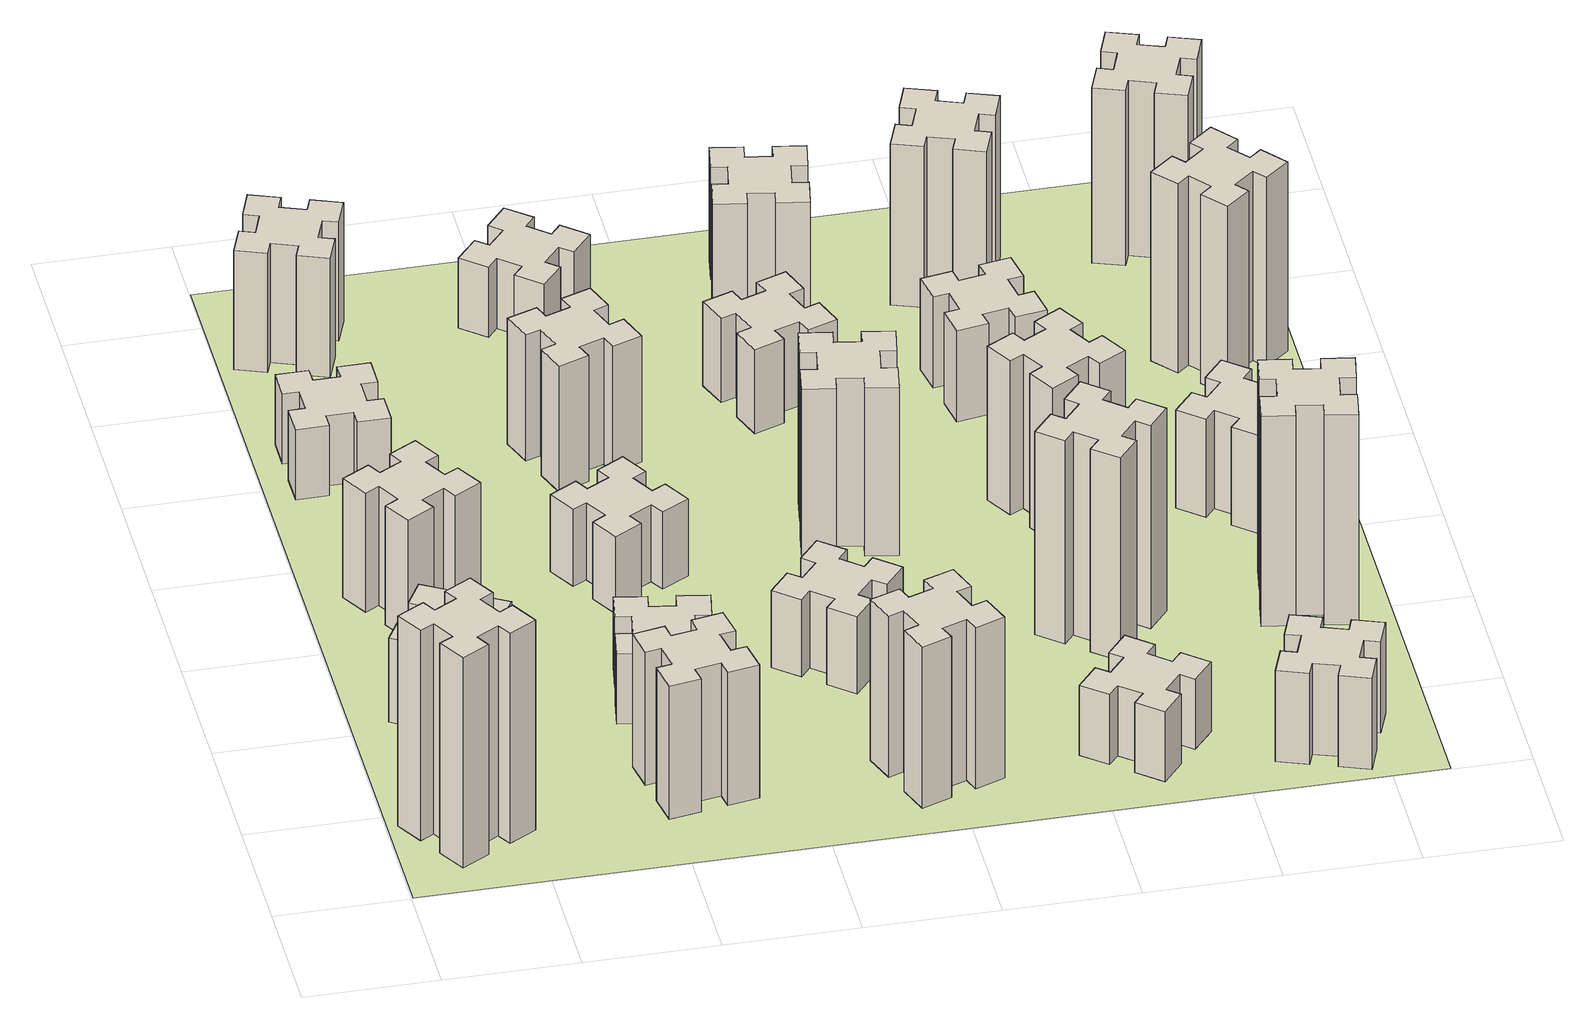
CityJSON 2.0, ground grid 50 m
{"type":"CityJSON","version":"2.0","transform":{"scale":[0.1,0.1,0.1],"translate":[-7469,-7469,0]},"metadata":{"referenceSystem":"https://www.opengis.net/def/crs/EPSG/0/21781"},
"CityObjects":{
"building1":{"type":"Building","attributes":{"class":"1000","function":"1000","usage":"1000","yearOfConstruction":2016,"roofType":"1000","measuredHeight":90,"storeysAboveGround":30,"storeysBelowGround":0},"geometry":[{"type":"Solid","lod":"1","boundaries":[[[[0,1,2,3,4,5,6,7,8,9,10,11,12,13,14,15,16,17,18,19]],[[17,16,20,21]],[[16,15,22,20]],[[15,14,23,22]],[[14,13,24,23]],[[13,12,25,24]],[[12,11,26,25]],[[11,10,27,26]],[[10,9,28,27]],[[9,8,29,28]],[[8,7,30,29]],[[7,6,31,30]],[[6,5,32,31]],[[5,4,33,32]],[[4,3,34,33]],[[3,2,35,34]],[[2,1,36,35]],[[1,0,37,36]],[[0,19,38,37]],[[19,18,39,38]],[[18,17,21,39]],[[24,25,26,27,28,29,30,31,32,33,34,35,36,37,38,39,21,20,22,23]]]]}]},
"building2":{"type":"Building","attributes":{"class":"1000","function":"1000","usage":"1000","yearOfConstruction":2016,"roofType":"1000","measuredHeight":36,"storeysAboveGround":30,"storeysBelowGround":0},"geometry":[{"type":"Solid","lod":"1","boundaries":[[[[40,41,42,43,44,45,46,47,48,49,50,51,52,53,54,55,56,57,58,59]],[[57,56,60,61]],[[56,55,62,60]],[[55,54,63,62]],[[54,53,64,63]],[[53,52,65,64]],[[52,51,66,65]],[[51,50,67,66]],[[50,49,68,67]],[[49,48,69,68]],[[48,47,70,69]],[[47,46,71,70]],[[46,45,72,71]],[[45,44,73,72]],[[44,43,74,73]],[[43,42,75,74]],[[42,41,76,75]],[[41,40,77,76]],[[40,59,78,77]],[[59,58,79,78]],[[58,57,61,79]],[[64,65,66,67,68,69,70,71,72,73,74,75,76,77,78,79,61,60,62,63]]]]}]},
"building3":{"type":"Building","attributes":{"class":"1000","function":"1000","usage":"1000","yearOfConstruction":2016,"roofType":"1000","measuredHeight":51,"storeysAboveGround":30,"storeysBelowGround":0},"geometry":[{"type":"Solid","lod":"1","boundaries":[[[[80,81,82,83,84,85,86,87,88,89,90,91,92,93,94,95,96,97,98,99]],[[97,96,100,101]],[[96,95,102,100]],[[95,94,103,102]],[[94,93,104,103]],[[93,92,105,104]],[[92,91,106,105]],[[91,90,107,106]],[[90,89,108,107]],[[89,88,109,108]],[[88,87,110,109]],[[87,86,111,110]],[[86,85,112,111]],[[85,84,113,112]],[[84,83,114,113]],[[83,82,115,114]],[[82,81,116,115]],[[81,80,117,116]],[[80,99,118,117]],[[99,98,119,118]],[[98,97,101,119]],[[104,105,106,107,108,109,110,111,112,113,114,115,116,117,118,119,101,100,102,103]]]]}]},
"building4":{"type":"Building","attributes":{"class":"1000","function":"1000","usage":"1000","yearOfConstruction":2016,"roofType":"1000","measuredHeight":30,"storeysAboveGround":30,"storeysBelowGround":0},"geometry":[{"type":"Solid","lod":"1","boundaries":[[[[120,121,122,123,124,125,126,127,128,129,130,131,132,133,134,135,136,137,138,139]],[[137,136,140,141]],[[136,135,142,140]],[[135,134,143,142]],[[134,133,144,143]],[[133,132,145,144]],[[132,131,146,145]],[[131,130,147,146]],[[130,129,148,147]],[[129,128,149,148]],[[128,127,150,149]],[[127,126,151,150]],[[126,125,152,151]],[[125,124,153,152]],[[124,123,154,153]],[[123,122,155,154]],[[122,121,156,155]],[[121,120,157,156]],[[120,139,158,157]],[[139,138,159,158]],[[138,137,141,159]],[[144,145,146,147,148,149,150,151,152,153,154,155,156,157,158,159,141,140,142,143]]]]}]},
"building5":{"type":"Building","attributes":{"class":"1000","function":"1000","usage":"1000","yearOfConstruction":2016,"roofType":"1000","measuredHeight":57,"storeysAboveGround":30,"storeysBelowGround":0},"geometry":[{"type":"Solid","lod":"1","boundaries":[[[[160,161,162,163,164,165,166,167,168,169,170,171,172,173,174,175,176,177,178,179]],[[177,176,180,181]],[[176,175,182,180]],[[175,174,183,182]],[[174,173,184,183]],[[173,172,185,184]],[[172,171,186,185]],[[171,170,187,186]],[[170,169,188,187]],[[169,168,189,188]],[[168,167,190,189]],[[167,166,191,190]],[[166,165,192,191]],[[165,164,193,192]],[[164,163,194,193]],[[163,162,195,194]],[[162,161,196,195]],[[161,160,197,196]],[[160,179,198,197]],[[179,178,199,198]],[[178,177,181,199]],[[184,185,186,187,188,189,190,191,192,193,194,195,196,197,198,199,181,180,182,183]]]]}]},
"building6":{"type":"Building","attributes":{"class":"1000","function":"1000","usage":"1000","yearOfConstruction":2016,"roofType":"1000","measuredHeight":51,"storeysAboveGround":30,"storeysBelowGround":0},"geometry":[{"type":"Solid","lod":"1","boundaries":[[[[200,201,202,203,204,205,206,207,208,209,210,211,212,213,214,215,216,217,218,219]],[[217,216,220,221]],[[216,215,222,220]],[[215,214,223,222]],[[214,213,224,223]],[[213,212,225,224]],[[212,211,226,225]],[[211,210,227,226]],[[210,209,228,227]],[[209,208,229,228]],[[208,207,230,229]],[[207,206,231,230]],[[206,205,232,231]],[[205,204,233,232]],[[204,203,234,233]],[[203,202,235,234]],[[202,201,236,235]],[[201,200,237,236]],[[200,219,238,237]],[[219,218,239,238]],[[218,217,221,239]],[[224,225,226,227,228,229,230,231,232,233,234,235,236,237,238,239,221,220,222,223]]]]}]},
"building7":{"type":"Building","attributes":{"class":"1000","function":"1000","usage":"1000","yearOfConstruction":2016,"roofType":"1000","measuredHeight":30,"storeysAboveGround":30,"storeysBelowGround":0},"geometry":[{"type":"Solid","lod":"1","boundaries":[[[[240,241,242,243,244,245,246,247,248,249,250,251,252,253,254,255,256,257,258,259]],[[257,256,260,261]],[[256,255,262,260]],[[255,254,263,262]],[[254,253,264,263]],[[253,252,265,264]],[[252,251,266,265]],[[251,250,267,266]],[[250,249,268,267]],[[249,248,269,268]],[[248,247,270,269]],[[247,246,271,270]],[[246,245,272,271]],[[245,244,273,272]],[[244,243,274,273]],[[243,242,275,274]],[[242,241,276,275]],[[241,240,277,276]],[[240,259,278,277]],[[259,258,279,278]],[[258,257,261,279]],[[264,265,266,267,268,269,270,271,272,273,274,275,276,277,278,279,261,260,262,263]]]]}]},
"building8":{"type":"Building","attributes":{"class":"1000","function":"1000","usage":"1000","yearOfConstruction":2016,"roofType":"1000","measuredHeight":33,"storeysAboveGround":30,"storeysBelowGround":0},"geometry":[{"type":"Solid","lod":"1","boundaries":[[[[280,281,282,283,284,285,286,287,288,289,290,291,292,293,294,295,296,297,298,299]],[[297,296,300,301]],[[296,295,302,300]],[[295,294,303,302]],[[294,293,304,303]],[[293,292,305,304]],[[292,291,306,305]],[[291,290,307,306]],[[290,289,308,307]],[[289,288,309,308]],[[288,287,310,309]],[[287,286,311,310]],[[286,285,312,311]],[[285,284,313,312]],[[284,283,314,313]],[[283,282,315,314]],[[282,281,316,315]],[[281,280,317,316]],[[280,299,318,317]],[[299,298,319,318]],[[298,297,301,319]],[[304,305,306,307,308,309,310,311,312,313,314,315,316,317,318,319,301,300,302,303]]]]}]},
"building9":{"type":"Building","attributes":{"class":"1000","function":"1000","usage":"1000","yearOfConstruction":2016,"roofType":"1000","measuredHeight":54,"storeysAboveGround":30,"storeysBelowGround":0},"geometry":[{"type":"Solid","lod":"1","boundaries":[[[[320,321,322,323,324,325,326,327,328,329,330,331,332,333,334,335,336,337,338,339]],[[337,336,340,341]],[[336,335,342,340]],[[335,334,343,342]],[[334,333,344,343]],[[333,332,345,344]],[[332,331,346,345]],[[331,330,347,346]],[[330,329,348,347]],[[329,328,349,348]],[[328,327,350,349]],[[327,326,351,350]],[[326,325,352,351]],[[325,324,353,352]],[[324,323,354,353]],[[323,322,355,354]],[[322,321,356,355]],[[321,320,357,356]],[[320,339,358,357]],[[339,338,359,358]],[[338,337,341,359]],[[344,345,346,347,348,349,350,351,352,353,354,355,356,357,358,359,341,340,342,343]]]]}]},
"building10":{"type":"Building","attributes":{"class":"1000","function":"1000","usage":"1000","yearOfConstruction":2016,"roofType":"1000","measuredHeight":69,"storeysAboveGround":30,"storeysBelowGround":0},"geometry":[{"type":"Solid","lod":"1","boundaries":[[[[360,361,362,363,364,365,366,367,368,369,370,371,372,373,374,375,376,377,378,379]],[[377,376,380,381]],[[376,375,382,380]],[[375,374,383,382]],[[374,373,384,383]],[[373,372,385,384]],[[372,371,386,385]],[[371,370,387,386]],[[370,369,388,387]],[[369,368,389,388]],[[368,367,390,389]],[[367,366,391,390]],[[366,365,392,391]],[[365,364,393,392]],[[364,363,394,393]],[[363,362,395,394]],[[362,361,396,395]],[[361,360,397,396]],[[360,379,398,397]],[[379,378,399,398]],[[378,377,381,399]],[[384,385,386,387,388,389,390,391,392,393,394,395,396,397,398,399,381,380,382,383]]]]}]},
"building11":{"type":"Building","attributes":{"class":"1000","function":"1000","usage":"1000","yearOfConstruction":2016,"roofType":"1000","measuredHeight":33,"storeysAboveGround":30,"storeysBelowGround":0},"geometry":[{"type":"Solid","lod":"1","boundaries":[[[[400,401,402,403,404,405,406,407,408,409,410,411,412,413,414,415,416,417,418,419]],[[417,416,420,421]],[[416,415,422,420]],[[415,414,423,422]],[[414,413,424,423]],[[413,412,425,424]],[[412,411,426,425]],[[411,410,427,426]],[[410,409,428,427]],[[409,408,429,428]],[[408,407,430,429]],[[407,406,431,430]],[[406,405,432,431]],[[405,404,433,432]],[[404,403,434,433]],[[403,402,435,434]],[[402,401,436,435]],[[401,400,437,436]],[[400,419,438,437]],[[419,418,439,438]],[[418,417,421,439]],[[424,425,426,427,428,429,430,431,432,433,434,435,436,437,438,439,421,420,422,423]]]]}]},
"building12":{"type":"Building","attributes":{"class":"1000","function":"1000","usage":"1000","yearOfConstruction":2016,"roofType":"1000","measuredHeight":30,"storeysAboveGround":30,"storeysBelowGround":0},"geometry":[{"type":"Solid","lod":"1","boundaries":[[[[440,441,442,443,444,445,446,447,448,449,450,451,452,453,454,455,456,457,458,459]],[[457,456,460,461]],[[456,455,462,460]],[[455,454,463,462]],[[454,453,464,463]],[[453,452,465,464]],[[452,451,466,465]],[[451,450,467,466]],[[450,449,468,467]],[[449,448,469,468]],[[448,447,470,469]],[[447,446,471,470]],[[446,445,472,471]],[[445,444,473,472]],[[444,443,474,473]],[[443,442,475,474]],[[442,441,476,475]],[[441,440,477,476]],[[440,459,478,477]],[[459,458,479,478]],[[458,457,461,479]],[[464,465,466,467,468,469,470,471,472,473,474,475,476,477,478,479,461,460,462,463]]]]}]},
"building13":{"type":"Building","attributes":{"class":"1000","function":"1000","usage":"1000","yearOfConstruction":2016,"roofType":"1000","measuredHeight":72,"storeysAboveGround":30,"storeysBelowGround":0},"geometry":[{"type":"Solid","lod":"1","boundaries":[[[[480,481,482,483,484,485,486,487,488,489,490,491,492,493,494,495,496,497,498,499]],[[497,496,500,501]],[[496,495,502,500]],[[495,494,503,502]],[[494,493,504,503]],[[493,492,505,504]],[[492,491,506,505]],[[491,490,507,506]],[[490,489,508,507]],[[489,488,509,508]],[[488,487,510,509]],[[487,486,511,510]],[[486,485,512,511]],[[485,484,513,512]],[[484,483,514,513]],[[483,482,515,514]],[[482,481,516,515]],[[481,480,517,516]],[[480,499,518,517]],[[499,498,519,518]],[[498,497,501,519]],[[504,505,506,507,508,509,510,511,512,513,514,515,516,517,518,519,501,500,502,503]]]]}]},
"building14":{"type":"Building","attributes":{"class":"1000","function":"1000","usage":"1000","yearOfConstruction":2016,"roofType":"1000","measuredHeight":36,"storeysAboveGround":30,"storeysBelowGround":0},"geometry":[{"type":"Solid","lod":"1","boundaries":[[[[520,521,522,523,524,525,526,527,528,529,530,531,532,533,534,535,536,537,538,539]],[[537,536,540,541]],[[536,535,542,540]],[[535,534,543,542]],[[534,533,544,543]],[[533,532,545,544]],[[532,531,546,545]],[[531,530,547,546]],[[530,529,548,547]],[[529,528,549,548]],[[528,527,550,549]],[[527,526,551,550]],[[526,525,552,551]],[[525,524,553,552]],[[524,523,554,553]],[[523,522,555,554]],[[522,521,556,555]],[[521,520,557,556]],[[520,539,558,557]],[[539,538,559,558]],[[538,537,541,559]],[[544,545,546,547,548,549,550,551,552,553,554,555,556,557,558,559,541,540,542,543]]]]}]},
"building15":{"type":"Building","attributes":{"class":"1000","function":"1000","usage":"1000","yearOfConstruction":2016,"roofType":"1000","measuredHeight":30,"storeysAboveGround":30,"storeysBelowGround":0},"geometry":[{"type":"Solid","lod":"1","boundaries":[[[[560,561,562,563,564,565,566,567,568,569,570,571,572,573,574,575,576,577,578,579]],[[577,576,580,581]],[[576,575,582,580]],[[575,574,583,582]],[[574,573,584,583]],[[573,572,585,584]],[[572,571,586,585]],[[571,570,587,586]],[[570,569,588,587]],[[569,568,589,588]],[[568,567,590,589]],[[567,566,591,590]],[[566,565,592,591]],[[565,564,593,592]],[[564,563,594,593]],[[563,562,595,594]],[[562,561,596,595]],[[561,560,597,596]],[[560,579,598,597]],[[579,578,599,598]],[[578,577,581,599]],[[584,585,586,587,588,589,590,591,592,593,594,595,596,597,598,599,581,580,582,583]]]]}]},
"building16":{"type":"Building","attributes":{"class":"1000","function":"1000","usage":"1000","yearOfConstruction":2016,"roofType":"1000","measuredHeight":48,"storeysAboveGround":30,"storeysBelowGround":0},"geometry":[{"type":"Solid","lod":"1","boundaries":[[[[600,601,602,603,604,605,606,607,608,609,610,611,612,613,614,615,616,617,618,619]],[[617,616,620,621]],[[616,615,622,620]],[[615,614,623,622]],[[614,613,624,623]],[[613,612,625,624]],[[612,611,626,625]],[[611,610,627,626]],[[610,609,628,627]],[[609,608,629,628]],[[608,607,630,629]],[[607,606,631,630]],[[606,605,632,631]],[[605,604,633,632]],[[604,603,634,633]],[[603,602,635,634]],[[602,601,636,635]],[[601,600,637,636]],[[600,619,638,637]],[[619,618,639,638]],[[618,617,621,639]],[[624,625,626,627,628,629,630,631,632,633,634,635,636,637,638,639,621,620,622,623]]]]}]},
"building17":{"type":"Building","attributes":{"class":"1000","function":"1000","usage":"1000","yearOfConstruction":2016,"roofType":"1000","measuredHeight":87,"storeysAboveGround":30,"storeysBelowGround":0},"geometry":[{"type":"Solid","lod":"1","boundaries":[[[[640,641,642,643,644,645,646,647,648,649,650,651,652,653,654,655,656,657,658,659]],[[657,656,660,661]],[[656,655,662,660]],[[655,654,663,662]],[[654,653,664,663]],[[653,652,665,664]],[[652,651,666,665]],[[651,650,667,666]],[[650,649,668,667]],[[649,648,669,668]],[[648,647,670,669]],[[647,646,671,670]],[[646,645,672,671]],[[645,644,673,672]],[[644,643,674,673]],[[643,642,675,674]],[[642,641,676,675]],[[641,640,677,676]],[[640,659,678,677]],[[659,658,679,678]],[[658,657,661,679]],[[664,665,666,667,668,669,670,671,672,673,674,675,676,677,678,679,661,660,662,663]]]]}]},
"building18":{"type":"Building","attributes":{"class":"1000","function":"1000","usage":"1000","yearOfConstruction":2016,"roofType":"1000","measuredHeight":66,"storeysAboveGround":30,"storeysBelowGround":0},"geometry":[{"type":"Solid","lod":"1","boundaries":[[[[680,681,682,683,684,685,686,687,688,689,690,691,692,693,694,695,696,697,698,699]],[[697,696,700,701]],[[696,695,702,700]],[[695,694,703,702]],[[694,693,704,703]],[[693,692,705,704]],[[692,691,706,705]],[[691,690,707,706]],[[690,689,708,707]],[[689,688,709,708]],[[688,687,710,709]],[[687,686,711,710]],[[686,685,712,711]],[[685,684,713,712]],[[684,683,714,713]],[[683,682,715,714]],[[682,681,716,715]],[[681,680,717,716]],[[680,699,718,717]],[[699,698,719,718]],[[698,697,701,719]],[[704,705,706,707,708,709,710,711,712,713,714,715,716,717,718,719,701,700,702,703]]]]}]},
"building19":{"type":"Building","attributes":{"class":"1000","function":"1000","usage":"1000","yearOfConstruction":2016,"roofType":"1000","measuredHeight":39,"storeysAboveGround":30,"storeysBelowGround":0},"geometry":[{"type":"Solid","lod":"1","boundaries":[[[[720,721,722,723,724,725,726,727,728,729,730,731,732,733,734,735,736,737,738,739]],[[737,736,740,741]],[[736,735,742,740]],[[735,734,743,742]],[[734,733,744,743]],[[733,732,745,744]],[[732,731,746,745]],[[731,730,747,746]],[[730,729,748,747]],[[729,728,749,748]],[[728,727,750,749]],[[727,726,751,750]],[[726,725,752,751]],[[725,724,753,752]],[[724,723,754,753]],[[723,722,755,754]],[[722,721,756,755]],[[721,720,757,756]],[[720,739,758,757]],[[739,738,759,758]],[[738,737,741,759]],[[744,745,746,747,748,749,750,751,752,753,754,755,756,757,758,759,741,740,742,743]]]]}]},
"building20":{"type":"Building","attributes":{"class":"1000","function":"1000","usage":"1000","yearOfConstruction":2016,"roofType":"1000","measuredHeight":39,"storeysAboveGround":30,"storeysBelowGround":0},"geometry":[{"type":"Solid","lod":"1","boundaries":[[[[760,761,762,763,764,765,766,767,768,769,770,771,772,773,774,775,776,777,778,779]],[[777,776,780,781]],[[776,775,782,780]],[[775,774,783,782]],[[774,773,784,783]],[[773,772,785,784]],[[772,771,786,785]],[[771,770,787,786]],[[770,769,788,787]],[[769,768,789,788]],[[768,767,790,789]],[[767,766,791,790]],[[766,765,792,791]],[[765,764,793,792]],[[764,763,794,793]],[[763,762,795,794]],[[762,761,796,795]],[[761,760,797,796]],[[760,779,798,797]],[[779,778,799,798]],[[778,777,781,799]],[[784,785,786,787,788,789,790,791,792,793,794,795,796,797,798,799,781,780,782,783]]]]}]},
"building21":{"type":"Building","attributes":{"class":"1000","function":"1000","usage":"1000","yearOfConstruction":2016,"roofType":"1000","measuredHeight":69,"storeysAboveGround":30,"storeysBelowGround":0},"geometry":[{"type":"Solid","lod":"1","boundaries":[[[[800,801,802,803,804,805,806,807,808,809,810,811,812,813,814,815,816,817,818,819]],[[817,816,820,821]],[[816,815,822,820]],[[815,814,823,822]],[[814,813,824,823]],[[813,812,825,824]],[[812,811,826,825]],[[811,810,827,826]],[[810,809,828,827]],[[809,808,829,828]],[[808,807,830,829]],[[807,806,831,830]],[[806,805,832,831]],[[805,804,833,832]],[[804,803,834,833]],[[803,802,835,834]],[[802,801,836,835]],[[801,800,837,836]],[[800,819,838,837]],[[819,818,839,838]],[[818,817,821,839]],[[824,825,826,827,828,829,830,831,832,833,834,835,836,837,838,839,821,820,822,823]]]]}]},
"building22":{"type":"Building","attributes":{"class":"1000","function":"1000","usage":"1000","yearOfConstruction":2016,"roofType":"1000","measuredHeight":90,"storeysAboveGround":30,"storeysBelowGround":0},"geometry":[{"type":"Solid","lod":"1","boundaries":[[[[840,841,842,843,844,845,846,847,848,849,850,851,852,853,854,855,856,857,858,859]],[[857,856,860,861]],[[856,855,862,860]],[[855,854,863,862]],[[854,853,864,863]],[[853,852,865,864]],[[852,851,866,865]],[[851,850,867,866]],[[850,849,868,867]],[[849,848,869,868]],[[848,847,870,869]],[[847,846,871,870]],[[846,845,872,871]],[[845,844,873,872]],[[844,843,874,873]],[[843,842,875,874]],[[842,841,876,875]],[[841,840,877,876]],[[840,859,878,877]],[[859,858,879,878]],[[858,857,861,879]],[[864,865,866,867,868,869,870,871,872,873,874,875,876,877,878,879,861,860,862,863]]]]}]},
"building23":{"type":"Building","attributes":{"class":"1000","function":"1000","usage":"1000","yearOfConstruction":2016,"roofType":"1000","measuredHeight":42,"storeysAboveGround":30,"storeysBelowGround":0},"geometry":[{"type":"Solid","lod":"1","boundaries":[[[[880,881,882,883,884,885,886,887,888,889,890,891,892,893,894,895,896,897,898,899]],[[897,896,900,901]],[[896,895,902,900]],[[895,894,903,902]],[[894,893,904,903]],[[893,892,905,904]],[[892,891,906,905]],[[891,890,907,906]],[[890,889,908,907]],[[889,888,909,908]],[[888,887,910,909]],[[887,886,911,910]],[[886,885,912,911]],[[885,884,913,912]],[[884,883,914,913]],[[883,882,915,914]],[[882,881,916,915]],[[881,880,917,916]],[[880,899,918,917]],[[899,898,919,918]],[[898,897,901,919]],[[904,905,906,907,908,909,910,911,912,913,914,915,916,917,918,919,901,900,902,903]]]]}]},
"building24":{"type":"Building","attributes":{"class":"1000","function":"1000","usage":"1000","yearOfConstruction":2016,"roofType":"1000","measuredHeight":81,"storeysAboveGround":30,"storeysBelowGround":0},"geometry":[{"type":"Solid","lod":"1","boundaries":[[[[920,921,922,923,924,925,926,927,928,929,930,931,932,933,934,935,936,937,938,939]],[[937,936,940,941]],[[936,935,942,940]],[[935,934,943,942]],[[934,933,944,943]],[[933,932,945,944]],[[932,931,946,945]],[[931,930,947,946]],[[930,929,948,947]],[[929,928,949,948]],[[928,927,950,949]],[[927,926,951,950]],[[926,925,952,951]],[[925,924,953,952]],[[924,923,954,953]],[[923,922,955,954]],[[922,921,956,955]],[[921,920,957,956]],[[920,939,958,957]],[[939,938,959,958]],[[938,937,941,959]],[[944,945,946,947,948,949,950,951,952,953,954,955,956,957,958,959,941,940,942,943]]]]}]},
"building25":{"type":"Building","attributes":{"class":"1000","function":"1000","usage":"1000","yearOfConstruction":2016,"roofType":"1000","measuredHeight":75,"storeysAboveGround":30,"storeysBelowGround":0},"geometry":[{"type":"Solid","lod":"1","boundaries":[[[[960,961,962,963,964,965,966,967,968,969,970,971,972,973,974,975,976,977,978,979]],[[977,976,980,981]],[[976,975,982,980]],[[975,974,983,982]],[[974,973,984,983]],[[973,972,985,984]],[[972,971,986,985]],[[971,970,987,986]],[[970,969,988,987]],[[969,968,989,988]],[[968,967,990,989]],[[967,966,991,990]],[[966,965,992,991]],[[965,964,993,992]],[[964,963,994,993]],[[963,962,995,994]],[[962,961,996,995]],[[961,960,997,996]],[[960,979,998,997]],[[979,978,999,998]],[[978,977,981,999]],[[984,985,986,987,988,989,990,991,992,993,994,995,996,997,998,999,981,980,982,983]]]]}]},
"landuse1":{"type":"LandUse","attributes":{"name":"plot1","function":"1010"},"geometry":[{"type":"MultiSurface","lod":"1","boundaries":[[[1000,1001,1002,1003]]]}]}
},
"vertices":[
[155,364,0],[205,277,0],[153,247,0],[213,143,0],[317,203,0],[287,255,0],[374,305,0],[404,253,0],[508,313,0],[448,417,0],[396,387,0],[346,474,0],[398,504,0],[338,608,0],[234,548,0],[264,496,0],[177,446,0],[147,498,0],[43,438,0],[103,334,0],[177,446,900],[147,498,900],[264,496,900],[234,548,900],[338,608,900],[398,504,900],[346,474,900],[396,387,900],[448,417,900],[508,313,900],[404,253,900],[374,305,900],[287,255,900],[317,203,900],[213,143,900],[153,247,900],[205,277,900],[155,364,900],[103,334,900],[43,438,900],
[305,1214,0],[255,1127,0],[203,1157,0],[143,1053,0],[247,993,0],[277,1045,0],[364,995,0],[334,943,0],[438,883,0],[498,987,0],[446,1017,0],[496,1104,0],[548,1074,0],[608,1178,0],[504,1238,0],[474,1186,0],[387,1236,0],[417,1288,0],[313,1348,0],[253,1244,0],[387,1236,360],[417,1288,360],[474,1186,360],[504,1238,360],[608,1178,360],[548,1074,360],[496,1104,360],[446,1017,360],[498,987,360],[438,883,360],[334,943,360],[364,995,360],[277,1045,360],[247,993,360],[143,1053,360],[203,1157,360],[255,1127,360],[305,1214,360],[253,1244,360],[313,1348,360],
[387,1635,0],[474,1685,0],[504,1633,0],[608,1693,0],[548,1797,0],[496,1767,0],[446,1854,0],[498,1884,0],[438,1988,0],[334,1928,0],[364,1876,0],[277,1826,0],[247,1878,0],[143,1818,0],[203,1714,0],[255,1744,0],[305,1657,0],[253,1627,0],[313,1523,0],[417,1583,0],[305,1657,510],[253,1627,510],[255,1744,510],[203,1714,510],[143,1818,510],[247,1878,510],[277,1826,510],[364,1876,510],[334,1928,510],[438,1988,510],[498,1884,510],[446,1854,510],[496,1767,510],[548,1797,510],[608,1693,510],[504,1633,510],[474,1685,510],[387,1635,510],[417,1583,510],[313,1523,510],
[165,2645,0],[165,2545,0],[105,2545,0],[105,2425,0],[225,2425,0],[225,2485,0],[325,2485,0],[325,2425,0],[445,2425,0],[445,2545,0],[385,2545,0],[385,2645,0],[445,2645,0],[445,2765,0],[325,2765,0],[325,2705,0],[225,2705,0],[225,2765,0],[105,2765,0],[105,2645,0],[225,2705,300],[225,2765,300],[325,2705,300],[325,2765,300],[445,2765,300],[445,2645,300],[385,2645,300],[385,2545,300],[445,2545,300],[445,2425,300],[325,2425,300],[325,2485,300],[225,2485,300],[225,2425,300],[105,2425,300],[105,2545,300],[165,2545,300],[165,2645,300],[105,2645,300],[105,2765,300],
[1085,358,0],[1184,376,0],[1194,317,0],[1312,337,0],[1291,456,0],[1232,445,0],[1215,544,0],[1274,554,0],[1253,672,0],[1135,651,0],[1145,592,0],[1047,575,0],[1037,634,0],[918,613,0],[939,495,0],[998,505,0],[1016,407,0],[957,397,0],[977,278,0],[1096,299,0],[1016,407,570],[957,397,570],[998,505,570],[939,495,570],[918,613,570],[1037,634,570],[1047,575,570],[1145,592,570],[1135,651,570],[1253,672,570],[1274,554,570],[1215,544,570],[1232,445,570],[1291,456,570],[1312,337,570],[1194,317,570],[1184,376,570],[1085,358,570],[1096,299,570],[977,278,570],
[362,3251,0],[396,3345,0],[452,3324,0],[493,3437,0],[380,3478,0],[360,3422,0],[266,3456,0],[287,3512,0],[174,3553,0],[133,3440,0],[189,3420,0],[155,3326,0],[99,3347,0],[57,3234,0],[170,3193,0],[191,3249,0],[285,3215,0],[264,3159,0],[377,3117,0],[418,3230,0],[285,3215,510],[264,3159,510],[191,3249,510],[170,3193,510],[57,3234,510],[99,3347,510],[155,3326,510],[189,3420,510],[133,3440,510],[174,3553,510],[287,3512,510],[266,3456,510],[360,3422,510],[380,3478,510],[493,3437,510],[452,3324,510],[396,3345,510],[362,3251,510],[418,3230,510],[377,3117,510],
[1016,1084,0],[998,985,0],[939,996,0],[918,877,0],[1037,857,0],[1047,916,0],[1145,898,0],[1135,839,0],[1253,818,0],[1274,937,0],[1215,947,0],[1232,1045,0],[1291,1035,0],[1312,1153,0],[1194,1174,0],[1184,1115,0],[1085,1132,0],[1096,1191,0],[977,1212,0],[957,1094,0],[1085,1132,300],[1096,1191,300],[1184,1115,300],[1194,1174,300],[1312,1153,300],[1291,1035,300],[1232,1045,300],[1215,947,300],[1274,937,300],[1253,818,300],[1135,839,300],[1145,898,300],[1047,916,300],[1037,857,300],[918,877,300],[939,996,300],[998,985,300],[1016,1084,300],[957,1094,300],[977,1212,300],
[1127,1635,0],[1214,1685,0],[1244,1633,0],[1348,1693,0],[1288,1797,0],[1236,1767,0],[1186,1854,0],[1238,1884,0],[1178,1988,0],[1074,1928,0],[1104,1876,0],[1017,1826,0],[987,1878,0],[883,1818,0],[943,1714,0],[995,1744,0],[1045,1657,0],[993,1627,0],[1053,1523,0],[1157,1583,0],[1045,1657,330],[993,1627,330],[995,1744,330],[943,1714,330],[883,1818,330],[987,1878,330],[1017,1826,330],[1104,1876,330],[1074,1928,330],[1178,1988,330],[1238,1884,330],[1186,1854,330],[1236,1767,330],[1288,1797,330],[1348,1693,330],[1244,1633,330],[1214,1685,330],[1127,1635,330],[1157,1583,330],[1053,1523,330],
[1125,2616,0],[1031,2582,0],[1010,2638,0],[897,2597,0],[939,2484,0],[995,2505,0],[1029,2411,0],[973,2390,0],[1014,2277,0],[1127,2319,0],[1106,2375,0],[1200,2409,0],[1220,2353,0],[1333,2394,0],[1292,2507,0],[1236,2486,0],[1202,2580,0],[1258,2600,0],[1217,2713,0],[1104,2672,0],[1202,2580,540],[1258,2600,540],[1236,2486,540],[1292,2507,540],[1333,2394,540],[1220,2353,540],[1200,2409,540],[1106,2375,540],[1127,2319,540],[1014,2277,540],[973,2390,540],[1029,2411,540],[995,2505,540],[939,2484,540],[897,2597,540],[1010,2638,540],[1031,2582,540],[1125,2616,540],[1104,2672,540],[1217,2713,540],
[1965,496,0],[1871,462,0],[1850,518,0],[1737,477,0],[1779,364,0],[1835,385,0],[1869,291,0],[1813,270,0],[1854,157,0],[1967,199,0],[1946,255,0],[2040,289,0],[2060,233,0],[2173,274,0],[2132,387,0],[2076,366,0],[2042,460,0],[2098,480,0],[2057,593,0],[1944,552,0],[2042,460,690],[2098,480,690],[2076,366,690],[2132,387,690],[2173,274,690],[2060,233,690],[2040,289,690],[1946,255,690],[1967,199,690],[1854,157,690],[1813,270,690],[1869,291,690],[1835,385,690],[1779,364,690],[1737,477,690],[1850,518,690],[1871,462,690],[1965,496,690],[1944,552,690],[2057,593,690],
[1703,1224,0],[1639,1148,0],[1593,1186,0],[1516,1094,0],[1608,1017,0],[1646,1063,0],[1723,999,0],[1684,953,0],[1776,876,0],[1853,968,0],[1807,1006,0],[1872,1083,0],[1918,1044,0],[1995,1136,0],[1903,1213,0],[1864,1167,0],[1788,1232,0],[1826,1278,0],[1734,1355,0],[1657,1263,0],[1788,1232,330],[1826,1278,330],[1864,1167,330],[1903,1213,330],[1995,1136,330],[1918,1044,330],[1872,1083,330],[1807,1006,330],[1853,968,330],[1776,876,330],[1684,953,330],[1723,999,330],[1646,1063,330],[1608,1017,330],[1516,1094,330],[1593,1186,330],[1639,1148,330],[1703,1224,330],[1657,1263,330],[1734,1355,330],
[1063,3444,0],[999,3368,0],[953,3406,0],[876,3314,0],[968,3237,0],[1006,3283,0],[1083,3219,0],[1044,3173,0],[1136,3096,0],[1213,3188,0],[1167,3226,0],[1232,3303,0],[1278,3264,0],[1355,3356,0],[1263,3433,0],[1224,3387,0],[1148,3452,0],[1186,3498,0],[1094,3575,0],[1017,3483,0],[1148,3452,300],[1186,3498,300],[1224,3387,300],[1263,3433,300],[1355,3356,300],[1278,3264,300],[1232,3303,300],[1167,3226,300],[1213,3188,300],[1136,3096,300],[1044,3173,300],[1083,3219,300],[1006,3283,300],[968,3237,300],[876,3314,300],[953,3406,300],[999,3368,300],[1063,3444,300],[1017,3483,300],[1094,3575,300],
[2024,1955,0],[1925,1972,0],[1936,2031,0],[1817,2052,0],[1797,1934,0],[1856,1924,0],[1838,1825,0],[1779,1836,0],[1758,1717,0],[1877,1697,0],[1887,1756,0],[1985,1738,0],[1975,1679,0],[2093,1658,0],[2114,1777,0],[2055,1787,0],[2072,1885,0],[2131,1875,0],[2152,1993,0],[2034,2014,0],[2072,1885,720],[2131,1875,720],[2055,1787,720],[2114,1777,720],[2093,1658,720],[1975,1679,720],[1985,1738,720],[1887,1756,720],[1877,1697,720],[1758,1717,720],[1779,1836,720],[1838,1825,720],[1856,1924,720],[1797,1934,720],[1817,2052,720],[1936,2031,720],[1925,1972,720],[2024,1955,720],[2034,2014,720],[2152,1993,720],
[1735,2705,0],[1769,2611,0],[1713,2590,0],[1754,2477,0],[1867,2519,0],[1846,2575,0],[1940,2609,0],[1960,2553,0],[2073,2594,0],[2032,2707,0],[1976,2686,0],[1942,2780,0],[1998,2800,0],[1957,2913,0],[1844,2872,0],[1865,2816,0],[1771,2782,0],[1750,2838,0],[1637,2797,0],[1679,2684,0],[1771,2782,360],[1750,2838,360],[1865,2816,360],[1844,2872,360],[1957,2913,360],[1998,2800,360],[1942,2780,360],[1976,2686,360],[2032,2707,360],[2073,2594,360],[1960,2553,360],[1940,2609,360],[1846,2575,360],[1867,2519,360],[1754,2477,360],[1713,2590,360],[1769,2611,360],[1735,2705,360],[1679,2684,360],[1637,2797,360],
[2804,427,0],[2728,492,0],[2766,538,0],[2674,615,0],[2597,523,0],[2643,484,0],[2579,408,0],[2533,446,0],[2456,354,0],[2548,277,0],[2586,323,0],[2663,259,0],[2624,213,0],[2716,136,0],[2793,228,0],[2747,266,0],[2812,343,0],[2858,304,0],[2935,396,0],[2843,473,0],[2812,343,300],[2858,304,300],[2747,266,300],[2793,228,300],[2716,136,300],[2624,213,300],[2663,259,300],[2586,323,300],[2548,277,300],[2456,354,300],[2533,446,300],[2579,408,300],[2643,484,300],[2597,523,300],[2674,615,300],[2766,538,300],[2728,492,300],[2804,427,300],[2843,473,300],[2935,396,300],
[2024,3435,0],[1925,3452,0],[1936,3511,0],[1817,3532,0],[1797,3414,0],[1856,3404,0],[1838,3305,0],[1779,3316,0],[1758,3197,0],[1877,3177,0],[1887,3236,0],[1985,3218,0],[1975,3159,0],[2093,3138,0],[2114,3257,0],[2055,3267,0],[2072,3365,0],[2131,3355,0],[2152,3473,0],[2034,3494,0],[2072,3365,480],[2131,3355,480],[2055,3267,480],[2114,3257,480],[2093,3138,480],[1975,3159,480],[1985,3218,480],[1887,3236,480],[1877,3177,480],[1758,3197,480],[1779,3316,480],[1838,3305,480],[1856,3404,480],[1797,3414,480],[1817,3532,480],[1936,3511,480],[1925,3452,480],[2024,3435,480],[2034,3494,480],[2152,3473,480],
[2804,1167,0],[2728,1232,0],[2766,1278,0],[2674,1355,0],[2597,1263,0],[2643,1224,0],[2579,1148,0],[2533,1186,0],[2456,1094,0],[2548,1017,0],[2586,1063,0],[2663,999,0],[2624,953,0],[2716,876,0],[2793,968,0],[2747,1006,0],[2812,1083,0],[2858,1044,0],[2935,1136,0],[2843,1213,0],[2812,1083,870],[2858,1044,870],[2747,1006,870],[2793,968,870],[2716,876,870],[2624,953,870],[2663,999,870],[2586,1063,870],[2548,1017,870],[2456,1094,870],[2533,1186,870],[2579,1148,870],[2643,1224,870],[2597,1263,870],[2674,1355,870],[2766,1278,870],[2728,1232,870],[2804,1167,870],[2843,1213,870],[2935,1136,870],
[2684,1976,0],[2597,1926,0],[2567,1978,0],[2463,1918,0],[2523,1814,0],[2575,1844,0],[2625,1757,0],[2573,1727,0],[2633,1623,0],[2737,1683,0],[2707,1735,0],[2794,1785,0],[2824,1733,0],[2928,1793,0],[2868,1897,0],[2816,1867,0],[2766,1954,0],[2818,1984,0],[2758,2088,0],[2654,2028,0],[2766,1954,660],[2818,1984,660],[2816,1867,660],[2868,1897,660],[2928,1793,660],[2824,1733,660],[2794,1785,660],[2707,1735,660],[2737,1683,660],[2633,1623,660],[2573,1727,660],[2625,1757,660],[2575,1844,660],[2523,1814,660],[2463,1918,660],[2567,1978,660],[2597,1926,660],[2684,1976,660],[2654,2028,660],[2758,2088,660],
[2712,2565,0],[2695,2664,0],[2754,2674,0],[2733,2792,0],[2615,2771,0],[2625,2712,0],[2527,2695,0],[2517,2754,0],[2398,2733,0],[2419,2615,0],[2478,2625,0],[2496,2527,0],[2437,2517,0],[2457,2398,0],[2576,2419,0],[2565,2478,0],[2664,2496,0],[2674,2437,0],[2792,2457,0],[2771,2576,0],[2664,2496,390],[2674,2437,390],[2565,2478,390],[2576,2419,390],[2457,2398,390],[2437,2517,390],[2496,2527,390],[2478,2625,390],[2419,2615,390],[2398,2733,390],[2517,2754,390],[2527,2695,390],[2625,2712,390],[2615,2771,390],[2733,2792,390],[2754,2674,390],[2695,2664,390],[2712,2565,390],[2771,2576,390],[2792,2457,390],
[3251,189,0],[3345,155,0],[3324,99,0],[3437,57,0],[3478,170,0],[3422,191,0],[3456,285,0],[3512,264,0],[3553,377,0],[3440,418,0],[3420,362,0],[3326,396,0],[3347,452,0],[3234,493,0],[3193,380,0],[3249,360,0],[3215,266,0],[3159,287,0],[3117,174,0],[3230,133,0],[3215,266,390],[3159,287,390],[3249,360,390],[3193,380,390],[3234,493,390],[3347,452,390],[3326,396,390],[3420,362,390],[3440,418,390],[3553,377,390],[3512,264,390],[3456,285,390],[3422,191,390],[3478,170,390],[3437,57,390],[3324,99,390],[3345,155,390],[3251,189,390],[3230,133,390],[3117,174,390],
[2511,3149,0],[2605,3115,0],[2584,3059,0],[2697,3017,0],[2738,3130,0],[2682,3151,0],[2716,3245,0],[2772,3224,0],[2813,3337,0],[2700,3378,0],[2680,3322,0],[2586,3356,0],[2607,3412,0],[2494,3453,0],[2453,3340,0],[2509,3320,0],[2475,3226,0],[2419,3247,0],[2377,3134,0],[2490,3093,0],[2475,3226,690],[2419,3247,690],[2509,3320,690],[2453,3340,690],[2494,3453,690],[2607,3412,690],[2586,3356,690],[2680,3322,690],[2700,3378,690],[2813,3337,690],[2772,3224,690],[2716,3245,690],[2682,3151,690],[2738,3130,690],[2697,3017,690],[2584,3059,690],[2605,3115,690],[2511,3149,690],[2490,3093,690],[2377,3134,690],
[3367,1016,0],[3465,998,0],[3455,939,0],[3573,918,0],[3594,1037,0],[3535,1047,0],[3552,1145,0],[3611,1135,0],[3632,1253,0],[3514,1274,0],[3504,1215,0],[3405,1232,0],[3416,1291,0],[3297,1312,0],[3277,1194,0],[3336,1184,0],[3318,1085,0],[3259,1096,0],[3238,977,0],[3357,957,0],[3318,1085,900],[3259,1096,900],[3336,1184,900],[3277,1194,900],[3297,1312,900],[3416,1291,900],[3405,1232,900],[3504,1215,900],[3514,1274,900],[3632,1253,900],[3611,1135,900],[3552,1145,900],[3535,1047,900],[3594,1037,900],[3573,918,900],[3455,939,900],[3465,998,900],[3367,1016,900],[3357,957,900],[3238,977,900],
[3283,1864,0],[3219,1788,0],[3173,1826,0],[3096,1734,0],[3188,1657,0],[3226,1703,0],[3303,1639,0],[3264,1593,0],[3356,1516,0],[3433,1608,0],[3387,1646,0],[3452,1723,0],[3498,1684,0],[3575,1776,0],[3483,1853,0],[3444,1807,0],[3368,1872,0],[3406,1918,0],[3314,1995,0],[3237,1903,0],[3368,1872,420],[3406,1918,420],[3444,1807,420],[3483,1853,420],[3575,1776,420],[3498,1684,420],[3452,1723,420],[3387,1646,420],[3433,1608,420],[3356,1516,420],[3264,1593,420],[3303,1639,420],[3226,1703,420],[3188,1657,420],[3096,1734,420],[3173,1826,420],[3219,1788,420],[3283,1864,420],[3237,1903,420],[3314,1995,420],
[3403,2712,0],[3326,2647,0],[3288,2693,0],[3196,2616,0],[3273,2524,0],[3319,2563,0],[3383,2486,0],[3337,2448,0],[3414,2356,0],[3506,2433,0],[3468,2479,0],[3544,2543,0],[3583,2497,0],[3675,2574,0],[3598,2666,0],[3552,2628,0],[3487,2704,0],[3533,2743,0],[3456,2835,0],[3364,2758,0],[3487,2704,810],[3533,2743,810],[3552,2628,810],[3598,2666,810],[3675,2574,810],[3583,2497,810],[3544,2543,810],[3468,2479,810],[3506,2433,810],[3414,2356,810],[3337,2448,810],[3383,2486,810],[3319,2563,810],[3273,2524,810],[3196,2616,810],[3288,2693,810],[3326,2647,810],[3403,2712,810],[3364,2758,810],[3456,2835,810],
[3422,3251,0],[3456,3345,0],[3512,3324,0],[3553,3437,0],[3440,3478,0],[3420,3422,0],[3326,3456,0],[3347,3512,0],[3234,3553,0],[3193,3440,0],[3249,3420,0],[3215,3326,0],[3159,3347,0],[3117,3234,0],[3230,3193,0],[3251,3249,0],[3345,3215,0],[3324,3159,0],[3437,3117,0],[3478,3230,0],[3345,3215,750],[3324,3159,750],[3251,3249,750],[3230,3193,750],[3117,3234,750],[3159,3347,750],[3215,3326,750],[3249,3420,750],[3193,3440,750],[3234,3553,750],[3347,3512,750],[3326,3456,750],[3420,3422,750],[3440,3478,750],[3553,3437,750],[3512,3324,750],[3456,3345,750],[3422,3251,750],[3478,3230,750],[3437,3117,750],
[5,3705,0],[3705,3705,0],[3705,5,0],[5,5,0]
]}
